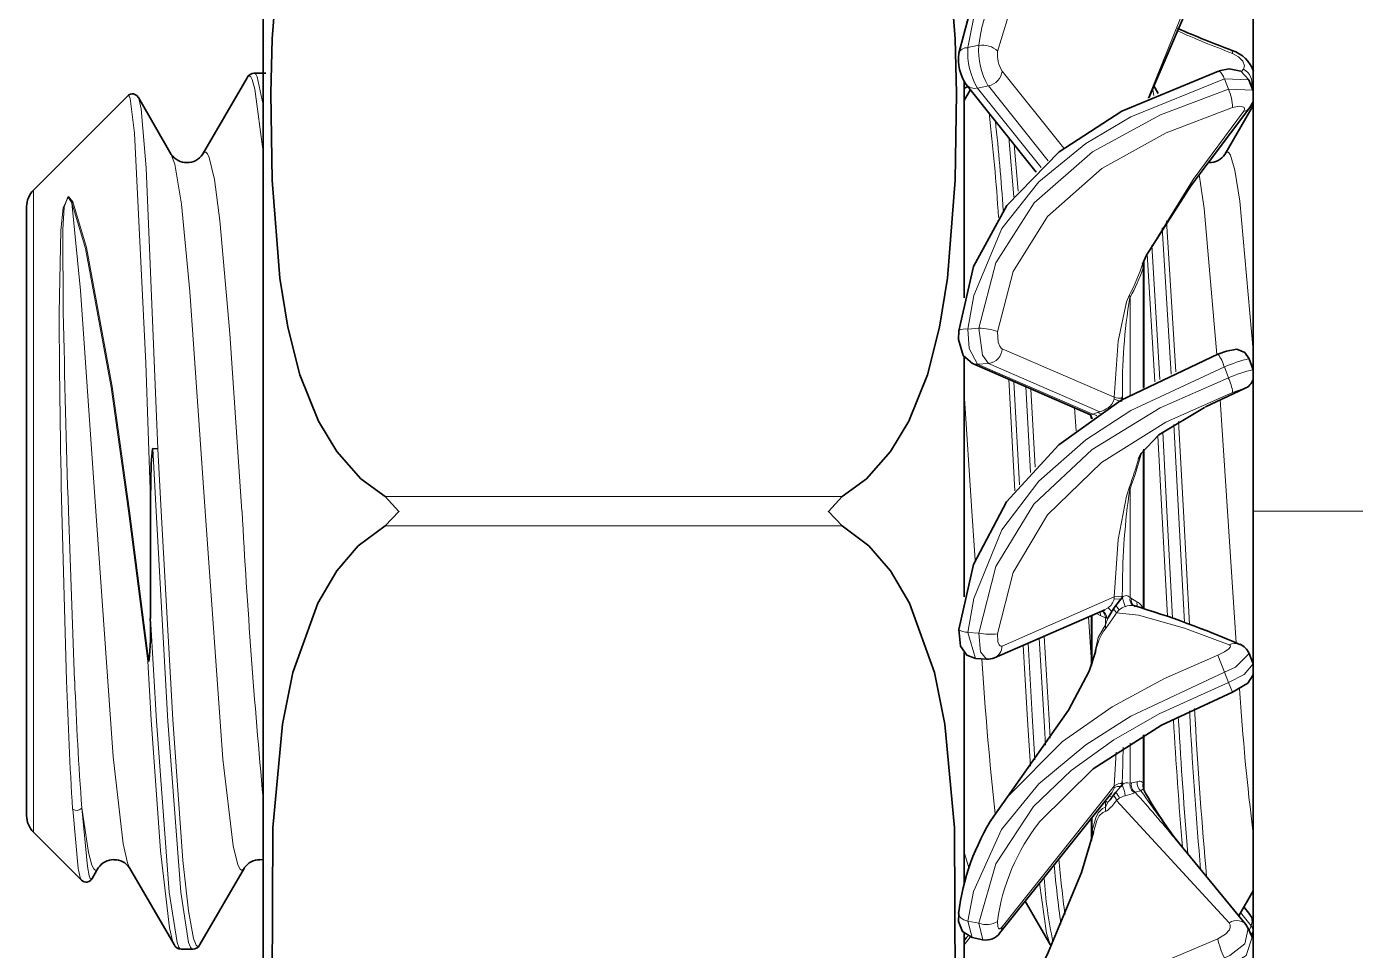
# Model space of a CAD drawing. Extents: x 291 to 834, y 188 to 661.
# Drawn here: x 416.502 to 421.052, y 358.335 to 361.498 of the extents above; entities that cross this region are included whole.
import ezdxf

# ---------------------------------------------------------------- set-up
doc = ezdxf.new("R2010")
doc.units = 0

msp = doc.modelspace()

# ---------------------------------------------------------------- linework, layer by layer
at = {"color": 7, "lineweight": 35, "ltscale": 0.125}
msp.add_line((420.702, 359.8392), (420.702, 364.8392), dxfattribs=at)
at = {"color": 7, "lineweight": 35, "ltscale": 0.030886}
msp.add_line((417.3121, 361.1792), (417.3121, 362.4146), dxfattribs=at)
at = {"color": 7, "lineweight": 35, "ltscale": 0.016846}
msp.add_line((420.702, 361.3475), (420.702, 362.0213), dxfattribs=at)
at = {"color": 7, "lineweight": 13, "ltscale": 0.000956129}
msp.add_line((419.7249, 361.4264), (419.7624, 361.4342), dxfattribs=at)
at = {"color": 7, "lineweight": 13, "ltscale": 0.000248424}
msp.add_line((420.631, 361.4067), (420.6303, 361.4167), dxfattribs=at)
at = {"color": 7, "lineweight": 35, "ltscale": 0.004017}
msp.add_line((420.702, 361.2785), (420.702, 361.4392), dxfattribs=at)
msp.add_line((420.702, 361.2785), (420.702, 361.4392), dxfattribs=at)
at = {"color": 7, "lineweight": 35, "ltscale": 0.002294}
msp.add_line((420.702, 361.3474), (420.702, 361.4392), dxfattribs=at)
msp.add_line((420.702, 361.3474), (420.702, 361.4392), dxfattribs=at)
at = {"color": 7, "lineweight": 35, "ltscale": 0.007572}
msp.add_line((417.2569, 361.3229), (417.1049, 361.0609), dxfattribs=at)
at = {"color": 7, "lineweight": 35, "ltscale": 0.000984192}
for p, q in [((417.2816, 361.3392), (417.3209, 361.3392)), ((417.0316, 358.3392), (417.0709, 358.3392))]:
    msp.add_line(p, q, dxfattribs=at)
at = {"color": 7, "lineweight": 13, "ltscale": 0.00846}
msp.add_line((419.8422, 361.3461), (420.0536, 361.0819), dxfattribs=at)
at = {"color": 7, "lineweight": 13, "ltscale": 0.000933072}
msp.add_line((420.6172, 361.2846), (420.6032, 361.3192), dxfattribs=at)
at = {"color": 7, "lineweight": 13, "ltscale": 0.002107}
msp.add_line((420.6874, 361.3156), (420.6032, 361.3192), dxfattribs=at)
at = {"color": 7, "lineweight": 13, "ltscale": 0.000271475}
msp.add_line((420.6689, 361.3526), (420.6622, 361.344), dxfattribs=at)
at = {"color": 7, "lineweight": 35, "ltscale": 0.000398593}
msp.add_line((419.7244, 361.2941), (419.7115, 361.2847), dxfattribs=at)
at = {"color": 7, "lineweight": 35, "ltscale": 0.003294}
msp.add_line((419.7121, 361.1792), (419.7121, 361.3109), dxfattribs=at)
at = {"color": 7, "lineweight": 35, "ltscale": 0.001065}
msp.add_line((419.7335, 361.2826), (419.7121, 361.2457), dxfattribs=at)
at = {"color": 7, "lineweight": 35, "ltscale": 0.009609}
msp.add_line((419.9592, 361), (419.7193, 361.3003), dxfattribs=at)
at = {"color": 7, "lineweight": 13, "ltscale": 0.000949374}
msp.add_line((419.7585, 361.288), (419.7958, 361.2953), dxfattribs=at)
at = {"color": 7, "lineweight": 13, "ltscale": 0.008694}
msp.add_line((419.9756, 361.0163), (419.7585, 361.288), dxfattribs=at)
at = {"color": 7, "lineweight": 13, "ltscale": 0.0082}
msp.add_line((419.7958, 361.2953), (420.0005, 361.0391), dxfattribs=at)
at = {"color": 7, "lineweight": 13, "ltscale": 0.000668524}
msp.add_line((420.3622, 361.2623), (420.3569, 361.2885), dxfattribs=at)
at = {"color": 7, "lineweight": 35, "ltscale": 0.000832389}
msp.add_line((420.3603, 361.2976), (420.377, 361.2688), dxfattribs=at)
at = {"color": 7, "lineweight": 13, "ltscale": 0.002099}
msp.add_line((420.6172, 361.2846), (420.701, 361.2809), dxfattribs=at)
at = {"color": 7, "lineweight": 35, "ltscale": 0.000933081}
msp.add_line((420.701, 361.2809), (420.6874, 361.3156), dxfattribs=at)
at = {"color": 7, "lineweight": 13, "ltscale": 0.000203878}
msp.add_line((420.6989, 361.2984), (420.6946, 361.2915), dxfattribs=at)
at = {"color": 7, "lineweight": 35, "ltscale": 0.000707245}
msp.add_line((420.702, 361.2785), (420.702, 361.3068), dxfattribs=at)
at = {"color": 7, "lineweight": 35, "ltscale": 0.000699615}
for p, q in [((420.702, 361.2785), (420.702, 361.3065)), ((420.702, 361.2785), (420.702, 361.3065)), ((420.702, 358.3719), (420.702, 358.3999)), ((420.702, 358.3719), (420.702, 358.3999))]:
    msp.add_line(p, q, dxfattribs=at)
at = {"color": 7, "lineweight": 35, "ltscale": 0.011418}
msp.add_line((416.5254, 360.9384), (416.8484, 361.2613), dxfattribs=at)
at = {"color": 7, "lineweight": 35, "ltscale": 0.005624}
msp.add_line((416.8847, 361.2555), (416.9976, 361.0609), dxfattribs=at)
at = {"color": 7, "lineweight": 13, "ltscale": 0.000512821}
msp.add_line((419.725, 361.2679), (419.7147, 361.2502), dxfattribs=at)
at = {"color": 7, "lineweight": 35, "ltscale": 0.004836}
msp.add_line((420.702, 361.2282), (420.6049, 361.0609), dxfattribs=at)
at = {"color": 7, "lineweight": 35, "ltscale": 0.000579361}
msp.add_line((420.6908, 361.2209), (420.7019, 361.2412), dxfattribs=at)
at = {"color": 7, "lineweight": 35, "ltscale": 0.000325012}
msp.add_line((420.702, 361.2282), (420.702, 361.2412), dxfattribs=at)
at = {"color": 7, "lineweight": 35, "ltscale": 0.022942}
msp.add_line((420.702, 360.3235), (420.702, 361.2412), dxfattribs=at)
at = {"color": 7, "lineweight": 35, "ltscale": 0.097885}
msp.add_line((417.3121, 357.2638), (417.3121, 361.1792), dxfattribs=at)
at = {"color": 7, "lineweight": 35, "ltscale": 0.015252}
msp.add_line((419.7121, 360.5691), (419.7121, 361.1792), dxfattribs=at)
at = {"color": 7, "lineweight": 13, "ltscale": 0.005082}
msp.add_line((419.8822, 360.9159), (419.8647, 361.1184), dxfattribs=at)
at = {"color": 7, "lineweight": 13, "ltscale": 0.004026}
msp.add_line((419.8976, 360.9344), (419.8835, 361.0948), dxfattribs=at)
at = {"color": 7, "lineweight": 35, "ltscale": 0.000106855}
msp.add_line((420.5512, 361.0325), (420.547, 361.0326), dxfattribs=at)
at = {"color": 7, "lineweight": 13, "ltscale": 0.040653}
msp.add_line((416.5254, 359.3123), (416.5254, 360.9384), dxfattribs=at)
at = {"color": 7, "lineweight": 35, "ltscale": 0.038561}
msp.add_line((416.502, 359.3394), (416.502, 360.8818), dxfattribs=at)
at = {"color": 7, "lineweight": 13, "ltscale": 0.000130159}
msp.add_line((416.6566, 360.8944), (416.6598, 360.8986), dxfattribs=at)
at = {"color": 7, "lineweight": 13, "ltscale": 0.012955}
msp.add_line((420.4373, 360.316), (420.4052, 360.8332), dxfattribs=at)
at = {"color": 7, "lineweight": 13, "ltscale": 0.012554}
msp.add_line((420.4206, 360.3083), (420.39, 360.8095), dxfattribs=at)
at = {"color": 7, "lineweight": 13, "ltscale": 0.011524}
msp.add_line((420.3823, 360.2899), (420.3546, 360.75), dxfattribs=at)
at = {"color": 7, "lineweight": 35, "ltscale": 0.000834494}
msp.add_line((420.3365, 360.716), (420.3233, 360.6853), dxfattribs=at)
at = {"color": 7, "lineweight": 13, "ltscale": 0.000351205}
msp.add_line((420.3252, 360.672), (420.3271, 360.6859), dxfattribs=at)
at = {"color": 7, "lineweight": 13, "ltscale": 0.000285926}
msp.add_line((420.3271, 360.6859), (420.3279, 360.6973), dxfattribs=at)
at = {"color": 7, "lineweight": 35, "ltscale": 0.010885}
msp.add_line((420.328, 360.6976), (420.328, 360.2622), dxfattribs=at)
at = {"color": 7, "lineweight": 13, "ltscale": 0.010997}
msp.add_line((420.3652, 360.2814), (420.3389, 360.7205), dxfattribs=at)
at = {"color": 7, "lineweight": 13, "ltscale": 0.010281}
msp.add_line((420.3252, 360.672), (420.3252, 360.2607), dxfattribs=at)
at = {"color": 7, "lineweight": 13, "ltscale": 0.000247467}
msp.add_line((420.2802, 360.5706), (420.2785, 360.5804), dxfattribs=at)
at = {"color": 7, "lineweight": 13, "ltscale": 0.008352}
msp.add_line((420.2802, 360.2365), (420.2802, 360.5706), dxfattribs=at)
at = {"color": 7, "lineweight": 13, "ltscale": 0.000939231}
msp.add_line((419.7249, 360.4626), (419.7624, 360.4657), dxfattribs=at)
at = {"color": 7, "lineweight": 35, "ltscale": 0.020536}
msp.add_line((419.7121, 359.5462), (419.7121, 360.3676), dxfattribs=at)
at = {"color": 7, "lineweight": 13, "ltscale": 0.010456}
msp.add_line((419.8422, 360.3953), (420.2263, 360.2298), dxfattribs=at)
at = {"color": 7, "lineweight": 35, "ltscale": 0.00099944}
msp.add_line((420.702, 360.3235), (420.6883, 360.3611), dxfattribs=at)
at = {"color": 7, "lineweight": 35, "ltscale": 0.011066}
msp.add_line((420.1445, 360.1691), (419.7386, 360.3458), dxfattribs=at)
at = {"color": 7, "lineweight": 13, "ltscale": 0.000933699}
msp.add_line((419.7585, 360.3424), (419.7958, 360.3449), dxfattribs=at)
at = {"color": 7, "lineweight": 13, "ltscale": 0.010741}
msp.add_line((420.1525, 360.171), (419.7585, 360.3424), dxfattribs=at)
at = {"color": 7, "lineweight": 13, "ltscale": 0.010385}
msp.add_line((419.7958, 360.3449), (420.1767, 360.1792), dxfattribs=at)
at = {"color": 7, "lineweight": 13, "ltscale": 0.000999216}
msp.add_line((420.6172, 360.2961), (420.6032, 360.3336), dxfattribs=at)
at = {"color": 7, "lineweight": 13, "ltscale": 0.009569}
msp.add_line((419.8855, 359.9088), (419.8647, 360.291), dxfattribs=at)
at = {"color": 7, "lineweight": 13, "ltscale": 0.008865}
msp.add_line((419.9018, 359.9291), (419.8827, 360.2832), dxfattribs=at)
at = {"color": 7, "lineweight": 35, "ltscale": 0.0244}
msp.add_line((420.702, 359.3142), (420.702, 360.2902), dxfattribs=at)
at = {"color": 7, "lineweight": 13, "ltscale": 0.010116}
msp.add_line((419.7121, 360.243), (419.7387, 359.8392), dxfattribs=at)
at = {"color": 7, "lineweight": 13, "ltscale": 0.007359}
msp.add_line((419.9389, 359.9717), (419.923, 360.2656), dxfattribs=at)
at = {"color": 7, "lineweight": 13, "ltscale": 0.00673}
msp.add_line((419.9553, 359.9892), (419.9406, 360.258), dxfattribs=at)
at = {"color": 7, "lineweight": 13, "ltscale": 0.000188225}
msp.add_line((420.2263, 360.2298), (420.2254, 360.2223), dxfattribs=at)
at = {"color": 7, "lineweight": 35, "ltscale": 0.000117493}
msp.add_line((420.253, 360.2255), (420.253, 360.2302), dxfattribs=at)
at = {"color": 7, "lineweight": 35, "ltscale": 0.000106812}
msp.add_line((420.253, 360.2213), (420.253, 360.2255), dxfattribs=at)
at = {"color": 7, "lineweight": 13, "ltscale": 0.000232705}
msp.add_line((420.253, 360.2213), (420.2613, 360.2253), dxfattribs=at)
at = {"color": 7, "lineweight": 13, "ltscale": 0.003695}
msp.add_line((420.6689, 360.2576), (420.5353, 360.1943), dxfattribs=at)
at = {"color": 7, "lineweight": 35, "ltscale": 0.0037}
msp.add_line((420.6722, 360.2589), (420.5384, 360.1958), dxfattribs=at)
at = {"color": 7, "lineweight": 13, "ltscale": 0.001957}
msp.add_line((420.0905, 360.1927), (420.0958, 360.1145), dxfattribs=at)
at = {"color": 7, "lineweight": 13, "ltscale": 0.000207301}
msp.add_line((420.1687, 360.177), (420.1767, 360.1792), dxfattribs=at)
at = {"color": 7, "lineweight": 13, "ltscale": 0.000605574}
msp.add_line((420.2484, 360.2146), (420.2254, 360.2223), dxfattribs=at)
at = {"color": 7, "lineweight": 35, "ltscale": 0.000196077}
msp.add_line((420.2484, 360.2146), (420.2531, 360.2208), dxfattribs=at)
at = {"color": 7, "lineweight": 13, "ltscale": 0.009539}
msp.add_line((420.5887, 360.2199), (420.6137, 359.8392), dxfattribs=at)
at = {"color": 7, "lineweight": 35, "ltscale": 0.000293423}
msp.add_line((420.148, 360.1581), (420.1445, 360.1693), dxfattribs=at)
at = {"color": 7, "lineweight": 35, "ltscale": 5.56946e-05}
msp.add_line((420.148, 360.1581), (420.148, 360.1558), dxfattribs=at)
at = {"color": 7, "lineweight": 13, "ltscale": 4.58336e-05}
msp.add_line((420.148, 360.1581), (420.1481, 360.1562), dxfattribs=at)
at = {"color": 7, "lineweight": 13, "ltscale": 0.000432103}
msp.add_line((420.1687, 360.177), (420.1525, 360.171), dxfattribs=at)
at = {"color": 7, "lineweight": 13, "ltscale": 0.000268707}
msp.add_line((420.179, 360.174), (420.1687, 360.177), dxfattribs=at)
at = {"color": 7, "lineweight": 13, "ltscale": 0.007459}
msp.add_line((420.446, 359.8383), (420.4301, 360.1362), dxfattribs=at)
at = {"color": 7, "lineweight": 13, "ltscale": 0.007695}
msp.add_line((420.4633, 359.8392), (420.4467, 360.1466), dxfattribs=at)
at = {"color": 7, "lineweight": 13, "ltscale": 0.006462}
msp.add_line((420.3892, 359.8392), (420.3754, 360.0973), dxfattribs=at)
at = {"color": 7, "lineweight": 13, "ltscale": 0.006759}
msp.add_line((420.4065, 359.8401), (420.3921, 360.1101), dxfattribs=at)
at = {"color": 7, "lineweight": 35, "ltscale": 0.000433839}
msp.add_line((416.9345, 360.0536), (416.9518, 360.0527), dxfattribs=at)
at = {"color": 7, "lineweight": 13, "ltscale": 0.005389}
msp.add_line((416.9345, 360.0536), (416.946, 359.8383), dxfattribs=at)
at = {"color": 7, "lineweight": 13, "ltscale": 0.005346}
msp.add_line((416.9518, 360.0527), (416.9633, 359.8392), dxfattribs=at)
at = {"color": 7, "lineweight": 13, "ltscale": 0.013543}
msp.add_line((420.3252, 360.0478), (420.3252, 359.506), dxfattribs=at)
at = {"color": 7, "lineweight": 35, "ltscale": 0.013218}
msp.add_line((420.328, 360.0513), (420.328, 359.5226), dxfattribs=at)
at = {"color": 7, "lineweight": 13, "ltscale": 0.000191244}
msp.add_line((420.2802, 359.9146), (420.2785, 359.9221), dxfattribs=at)
at = {"color": 7, "lineweight": 13, "ltscale": 0.009286}
msp.add_line((420.2802, 359.5432), (420.2802, 359.9146), dxfattribs=at)
at = {"color": 7, "lineweight": 35, "ltscale": 0.010194}
msp.add_line((416.9262, 359.472), (416.9262, 359.8798), dxfattribs=at)
at = {"color": 7, "lineweight": 13, "ltscale": 0.039131}
for p, q in [((417.7295, 359.8892), (419.2947, 359.8892)), ((417.7295, 359.7892), (419.2947, 359.7892))]:
    msp.add_line(p, q, dxfattribs=at)
at = {"color": 7, "lineweight": 13, "ltscale": 0.014524}
msp.add_line((416.6387, 359.2579), (416.6226, 359.8387), dxfattribs=at)
at = {"color": 7, "lineweight": 13, "ltscale": 0.014527}
msp.add_line((416.6665, 359.2585), (416.6453, 359.8392), dxfattribs=at)
at = {"color": 7, "lineweight": 13, "ltscale": 0.01295}
msp.add_line((416.851, 359.8392), (416.9172, 359.3255), dxfattribs=at)
at = {"color": 7, "lineweight": 13, "ltscale": 0.012997}
msp.add_line((416.8541, 359.8402), (416.9204, 359.3246), dxfattribs=at)
at = {"color": 7, "lineweight": 13, "ltscale": 0.017982}
msp.add_line((416.9857, 359.1201), (416.946, 359.8383), dxfattribs=at)
at = {"color": 7, "lineweight": 13, "ltscale": 0.017865}
msp.add_line((417.003, 359.1257), (416.9633, 359.8392), dxfattribs=at)
at = {"color": 7, "lineweight": 13, "ltscale": 0.00422}
msp.add_line((419.7387, 359.8392), (419.7497, 359.6708), dxfattribs=at)
at = {"color": 7, "lineweight": 13, "ltscale": 0.009011}
msp.add_line((420.4086, 359.4793), (420.3892, 359.8392), dxfattribs=at)
at = {"color": 7, "lineweight": 13, "ltscale": 0.00919}
msp.add_line((420.4262, 359.4731), (420.4065, 359.8401), dxfattribs=at)
at = {"color": 7, "lineweight": 13, "ltscale": 0.009511}
msp.add_line((420.4664, 359.4584), (420.446, 359.8383), dxfattribs=at)
at = {"color": 7, "lineweight": 13, "ltscale": 0.009703}
msp.add_line((420.4842, 359.4516), (420.4633, 359.8392), dxfattribs=at)
at = {"color": 7, "lineweight": 13, "ltscale": 0.011302}
msp.add_line((420.6137, 359.8392), (420.6436, 359.3881), dxfattribs=at)
at = {"color": 7, "lineweight": 13, "ltscale": 0.075}
msp.add_line((423.702, 359.8392), (420.702, 359.8392), dxfattribs=at)
at = {"color": 7, "lineweight": 35}
msp.add_line((420.702, 359.8392), (420.702, 294.0792), dxfattribs=at)
at = {"color": 7, "lineweight": 13, "ltscale": 0.010489}
msp.add_line((419.8422, 359.3774), (420.2263, 359.5462), dxfattribs=at)
at = {"color": 7, "lineweight": 13, "ltscale": 0.000192014}
msp.add_line((420.2263, 359.5462), (420.2254, 359.5386), dxfattribs=at)
at = {"color": 7, "lineweight": 13, "ltscale": 0.000683704}
msp.add_line((420.2536, 359.5485), (420.2263, 359.5462), dxfattribs=at)
at = {"color": 7, "lineweight": 35, "ltscale": 0.000199747}
msp.add_line((420.2484, 359.5374), (420.2531, 359.5438), dxfattribs=at)
at = {"color": 7, "lineweight": 35, "ltscale": 0.000108337}
msp.add_line((420.253, 359.5442), (420.253, 359.5485), dxfattribs=at)
at = {"color": 7, "lineweight": 13, "ltscale": 0.000841533}
msp.add_line((420.253, 359.5442), (420.2635, 359.5122), dxfattribs=at)
at = {"color": 7, "lineweight": 13, "ltscale": 0.000687469}
msp.add_line((420.2536, 359.5485), (420.2539, 359.576), dxfattribs=at)
at = {"color": 7, "lineweight": 13, "ltscale": 0.000137757}
msp.add_line((420.2802, 359.5432), (420.2848, 359.5402), dxfattribs=at)
at = {"color": 7, "lineweight": 35, "ltscale": 0.010312}
msp.add_line((419.8157, 359.3369), (420.194, 359.5015), dxfattribs=at)
at = {"color": 7, "lineweight": 13, "ltscale": 0.000430747}
msp.add_line((420.2052, 359.5081), (420.19, 359.5), dxfattribs=at)
at = {"color": 7, "lineweight": 13, "ltscale": 0.000450009}
msp.add_line((420.2182, 359.4956), (420.2052, 359.5081), dxfattribs=at)
at = {"color": 7, "lineweight": 35, "ltscale": 0.000230051}
msp.add_line((420.2185, 359.4962), (420.2231, 359.5042), dxfattribs=at)
at = {"color": 7, "lineweight": 35, "ltscale": 0.000377205}
msp.add_line((420.2318, 359.5165), (420.2231, 359.5042), dxfattribs=at)
at = {"color": 7, "lineweight": 13, "ltscale": 0.000428261}
msp.add_line((420.2231, 359.5042), (420.234, 359.491), dxfattribs=at)
at = {"color": 7, "lineweight": 13, "ltscale": 0.000574583}
msp.add_line((420.2484, 359.5374), (420.2254, 359.5386), dxfattribs=at)
at = {"color": 7, "lineweight": 35, "ltscale": 0.000665103}
msp.add_line((420.2484, 359.5374), (420.2318, 359.5165), dxfattribs=at)
at = {"color": 7, "lineweight": 13, "ltscale": 0.00048813}
msp.add_line((420.2318, 359.5165), (420.2436, 359.5009), dxfattribs=at)
at = {"color": 7, "lineweight": 13, "ltscale": 0.000345878}
msp.add_line((420.234, 359.491), (420.2436, 359.5009), dxfattribs=at)
at = {"color": 7, "lineweight": 13, "ltscale": 0.000566556}
msp.add_line((420.2848, 359.5402), (420.3041, 359.5284), dxfattribs=at)
at = {"color": 7, "lineweight": 13, "ltscale": 0.00034338}
msp.add_line((420.3252, 359.506), (420.318, 359.5177), dxfattribs=at)
at = {"color": 7, "lineweight": 35, "ltscale": 0.000431824}
msp.add_line((420.328, 359.5226), (420.328, 359.5053), dxfattribs=at)
at = {"color": 7, "lineweight": 13, "ltscale": 0.008813}
msp.add_line((416.9464, 359.1201), (416.9262, 359.472), dxfattribs=at)
at = {"color": 7, "lineweight": 13, "ltscale": 0.003886}
msp.add_line((420.1376, 359.4769), (420.1483, 359.3218), dxfattribs=at)
at = {"color": 7, "lineweight": 35, "ltscale": 0.004278}
msp.add_line((420.148, 359.4814), (420.148, 359.3103), dxfattribs=at)
at = {"color": 7, "lineweight": 13, "ltscale": 0.004177}
msp.add_line((420.1508, 359.4827), (420.1508, 359.3156), dxfattribs=at)
at = {"color": 7, "lineweight": 13, "ltscale": 0.000407916}
msp.add_line((420.1797, 359.4803), (420.1659, 359.489), dxfattribs=at)
at = {"color": 7, "lineweight": 13, "ltscale": 0.000347523}
msp.add_line((420.1797, 359.4803), (420.1765, 359.4939), dxfattribs=at)
at = {"color": 7, "lineweight": 13, "ltscale": 0.000432369}
msp.add_line((420.1959, 359.4743), (420.1797, 359.4803), dxfattribs=at)
at = {"color": 7, "lineweight": 13, "ltscale": 0.000605774}
msp.add_line((420.1959, 359.4743), (420.1959, 359.4501), dxfattribs=at)
at = {"color": 7, "lineweight": 13, "ltscale": 0.000103067}
msp.add_line((420.1959, 359.4743), (420.1999, 359.4733), dxfattribs=at)
at = {"color": 7, "lineweight": 13, "ltscale": 0.000611845}
msp.add_line((420.1959, 359.4501), (420.2037, 359.4733), dxfattribs=at)
at = {"color": 7, "lineweight": 13, "ltscale": 0.001405}
msp.add_line((420.196, 359.4364), (420.2282, 359.4824), dxfattribs=at)
at = {"color": 7, "lineweight": 13, "ltscale": 9.53705e-05}
msp.add_line((420.2037, 359.4733), (420.1999, 359.4733), dxfattribs=at)
at = {"color": 7, "lineweight": 35, "ltscale": 0.000663638}
msp.add_line((420.2182, 359.4956), (420.2037, 359.4733), dxfattribs=at)
at = {"color": 7, "lineweight": 13, "ltscale": 0.000257942}
msp.add_line((420.2282, 359.4824), (420.234, 359.491), dxfattribs=at)
at = {"color": 7, "lineweight": 13, "ltscale": 0.000937521}
msp.add_line((419.7249, 359.4236), (419.7624, 359.4216), dxfattribs=at)
at = {"color": 7, "lineweight": 13, "ltscale": 0.002317}
msp.add_line((419.7514, 359.3348), (419.7249, 359.4236), dxfattribs=at)
at = {"color": 7, "lineweight": 13, "ltscale": 0.007147}
msp.add_line((420.003, 359.1257), (419.9865, 359.4111), dxfattribs=at)
at = {"color": 7, "lineweight": 13, "ltscale": 0.0003418}
msp.add_line((420.1959, 359.4501), (420.196, 359.4364), dxfattribs=at)
at = {"color": 7, "lineweight": 13, "ltscale": 0.006401}
msp.add_line((419.929, 359.1241), (419.9142, 359.3797), dxfattribs=at)
at = {"color": 7, "lineweight": 13, "ltscale": 0.006683}
msp.add_line((419.9464, 359.1201), (419.9309, 359.387), dxfattribs=at)
at = {"color": 7, "lineweight": 13, "ltscale": 0.007101}
msp.add_line((419.9857, 359.1201), (419.9694, 359.4037), dxfattribs=at)
at = {"color": 7, "lineweight": 35, "ltscale": 0.013569}
msp.add_line((416.502, 358.7966), (416.502, 359.3394), dxfattribs=at)
at = {"color": 7, "lineweight": 35, "ltscale": 8.33142e-05}
msp.add_line((416.9172, 359.3255), (416.9204, 359.3246), dxfattribs=at)
at = {"color": 7, "lineweight": 13, "ltscale": 0.005044}
msp.add_line((416.929, 359.1241), (416.9172, 359.3255), dxfattribs=at)
at = {"color": 7, "lineweight": 35, "ltscale": 0.01981}
msp.add_line((419.7121, 358.5623), (419.7121, 359.3547), dxfattribs=at)
at = {"color": 7, "lineweight": 35, "ltscale": 0.000923752}
msp.add_line((419.7517, 359.3348), (419.7886, 359.3323), dxfattribs=at)
at = {"color": 7, "lineweight": 13, "ltscale": 0.001549}
msp.add_line((420.6032, 359.2883), (420.5808, 359.346), dxfattribs=at)
at = {"color": 7, "lineweight": 35, "ltscale": 0.000960388}
msp.add_line((420.7014, 359.3158), (420.6877, 359.3517), dxfattribs=at)
at = {"color": 7, "lineweight": 13, "ltscale": 0.014305}
msp.add_line((416.5254, 358.7401), (416.5254, 359.3123), dxfattribs=at)
at = {"color": 7, "lineweight": 13, "ltscale": 0.000960016}
msp.add_line((420.6172, 359.2525), (420.6032, 359.2883), dxfattribs=at)
at = {"color": 7, "lineweight": 35, "ltscale": 0.022668}
msp.add_line((420.702, 358.3719), (420.702, 359.2786), dxfattribs=at)
at = {"color": 7, "lineweight": 13, "ltscale": 0.000900111}
msp.add_line((420.6314, 359.2195), (420.6172, 359.2525), dxfattribs=at)
at = {"color": 7, "lineweight": 13, "ltscale": 0.000408141}
msp.add_line((420.4464, 359.1201), (420.4454, 359.1364), dxfattribs=at)
at = {"color": 7, "lineweight": 13, "ltscale": 0.000872104}
msp.add_line((420.4857, 359.1201), (420.4836, 359.1549), dxfattribs=at)
at = {"color": 7, "lineweight": 13, "ltscale": 0.000933258}
msp.add_line((420.503, 359.1257), (420.5008, 359.163), dxfattribs=at)
at = {"color": 7, "lineweight": 13, "ltscale": 0.003958}
msp.add_line((419.9391, 358.9661), (419.929, 359.1241), dxfattribs=at)
at = {"color": 7, "lineweight": 13, "ltscale": 0.003324}
msp.add_line((419.9546, 358.9874), (419.9464, 359.1201), dxfattribs=at)
at = {"color": 7, "lineweight": 13, "ltscale": 0.002056}
msp.add_line((419.9908, 359.038), (419.9857, 359.1201), dxfattribs=at)
at = {"color": 7, "lineweight": 13, "ltscale": 0.001612}
msp.add_line((420.007, 359.0613), (420.003, 359.1257), dxfattribs=at)
at = {"color": 7, "lineweight": 13, "ltscale": 0.003419}
msp.add_line((420.2802, 358.9078), (420.2802, 359.0446), dxfattribs=at)
at = {"color": 7, "lineweight": 13, "ltscale": 0.004079}
msp.add_line((420.3252, 359.0718), (420.3252, 358.9086), dxfattribs=at)
at = {"color": 7, "lineweight": 35, "ltscale": 0.003647}
msp.add_line((420.328, 359.0734), (420.328, 358.9276), dxfattribs=at)
at = {"color": 7, "lineweight": 13, "ltscale": 0.002903}
msp.add_line((420.2263, 358.898), (420.2325, 359.0139), dxfattribs=at)
at = {"color": 7, "lineweight": 13, "ltscale": 0.002486}
msp.add_line((420.2539, 358.9311), (420.2572, 359.0305), dxfattribs=at)
at = {"color": 7, "lineweight": 35, "ltscale": 0.000154114}
msp.add_line((420.253, 358.9066), (420.253, 358.9127), dxfattribs=at)
at = {"color": 7, "lineweight": 35, "ltscale": 9.53674e-05}
msp.add_line((420.253, 358.9027), (420.253, 358.9066), dxfattribs=at)
at = {"color": 7, "lineweight": 13, "ltscale": 0.000458578}
msp.add_line((420.2537, 358.9127), (420.2539, 358.9311), dxfattribs=at)
at = {"color": 7, "lineweight": 13, "ltscale": 0.000116772}
msp.add_line((420.2802, 358.9078), (420.2848, 358.9086), dxfattribs=at)
at = {"color": 7, "lineweight": 13, "ltscale": 0.000494823}
msp.add_line((420.2848, 358.9086), (420.3041, 358.9126), dxfattribs=at)
at = {"color": 7, "lineweight": 13, "ltscale": 0.00021795}
msp.add_line((420.3252, 358.9086), (420.318, 358.9134), dxfattribs=at)
at = {"color": 7, "lineweight": 13, "ltscale": 0.000565614}
msp.add_line((420.3279, 358.8861), (420.3252, 358.9086), dxfattribs=at)
at = {"color": 7, "lineweight": 35, "ltscale": 0.001057}
msp.add_line((420.328, 358.9276), (420.328, 358.8853), dxfattribs=at)
at = {"color": 7, "lineweight": 35, "ltscale": 0.002024}
msp.add_line((419.8602, 358.8615), (419.8137, 358.7952), dxfattribs=at)
at = {"color": 7, "lineweight": 35, "ltscale": 0.01531}
msp.add_line((419.8349, 358.3952), (420.2169, 358.8738), dxfattribs=at)
at = {"color": 7, "lineweight": 13, "ltscale": 0.015422}
msp.add_line((419.8422, 358.4153), (420.2263, 358.898), dxfattribs=at)
at = {"color": 7, "lineweight": 13, "ltscale": 0.000252662}
msp.add_line((420.2182, 358.8594), (420.2095, 358.8647), dxfattribs=at)
at = {"color": 7, "lineweight": 35, "ltscale": 0.00020107}
msp.add_line((420.2185, 358.86), (420.2231, 358.8666), dxfattribs=at)
at = {"color": 7, "lineweight": 35, "ltscale": 0.000344952}
msp.add_line((420.2318, 358.8773), (420.2231, 358.8666), dxfattribs=at)
at = {"color": 7, "lineweight": 13, "ltscale": 0.000172325}
msp.add_line((420.2263, 358.898), (420.2254, 358.8911), dxfattribs=at)
at = {"color": 7, "lineweight": 35, "ltscale": 0.000634548}
msp.add_line((420.2484, 358.8965), (420.2318, 358.8773), dxfattribs=at)
at = {"color": 7, "lineweight": 35, "ltscale": 0.000187668}
msp.add_line((420.2484, 358.8965), (420.2531, 358.9023), dxfattribs=at)
at = {"color": 7, "lineweight": 13, "ltscale": 6.43091e-05}
msp.add_line((420.2956, 358.8753), (420.2975, 358.877), dxfattribs=at)
at = {"color": 7, "lineweight": 13, "ltscale": 0.000516212}
msp.add_line((420.2975, 358.877), (420.3177, 358.8815), dxfattribs=at)
at = {"color": 7, "lineweight": 13, "ltscale": 0.000202012}
msp.add_line((420.3177, 358.8815), (420.3239, 358.8867), dxfattribs=at)
at = {"color": 7, "lineweight": 13, "ltscale": 8.1905e-05}
msp.add_line((420.3271, 358.8862), (420.3239, 358.8867), dxfattribs=at)
at = {"color": 7, "lineweight": 13, "ltscale": 4.8852e-05}
msp.add_line((420.3283, 358.8847), (420.3271, 358.8862), dxfattribs=at)
at = {"color": 7, "lineweight": 35, "ltscale": 4.92199e-05}
msp.add_line((420.3277, 358.8865), (420.3283, 358.8847), dxfattribs=at)
at = {"color": 7, "lineweight": 13, "ltscale": 0.000527191}
msp.add_line((420.1959, 358.8472), (420.1959, 358.8261), dxfattribs=at)
at = {"color": 7, "lineweight": 13, "ltscale": 0.000126201}
msp.add_line((420.1959, 358.8472), (420.1999, 358.8441), dxfattribs=at)
at = {"color": 7, "lineweight": 13, "ltscale": 0.00046008}
msp.add_line((420.1959, 358.8261), (420.2037, 358.8427), dxfattribs=at)
at = {"color": 7, "lineweight": 13, "ltscale": 0.000378421}
msp.add_line((420.1959, 358.8261), (420.196, 358.8109), dxfattribs=at)
at = {"color": 7, "lineweight": 13, "ltscale": 0.000101103}
msp.add_line((420.2037, 358.8427), (420.1999, 358.8441), dxfattribs=at)
at = {"color": 7, "lineweight": 13, "ltscale": 0.000227821}
msp.add_line((420.2282, 358.8412), (420.234, 358.8483), dxfattribs=at)
at = {"color": 7, "lineweight": 13, "ltscale": 0.000305271}
msp.add_line((420.234, 358.8483), (420.2436, 358.8559), dxfattribs=at)
at = {"color": 7, "lineweight": 13, "ltscale": 0.014236}
msp.add_line((420.234, 358.8483), (420.6199, 358.4296), dxfattribs=at)
at = {"color": 7, "lineweight": 35, "ltscale": 0.001897}
msp.add_line((420.148, 358.7874), (420.148, 358.7115), dxfattribs=at)
at = {"color": 7, "lineweight": 13, "ltscale": 0.001141}
msp.add_line((420.1508, 358.7909), (420.1508, 358.7453), dxfattribs=at)
at = {"color": 7, "lineweight": 35, "ltscale": 0.005815}
msp.add_line((416.5254, 358.7401), (416.6899, 358.5756), dxfattribs=at)
at = {"color": 7, "lineweight": 13, "ltscale": 0.000791446}
msp.add_line((420.1487, 358.7137), (420.1508, 358.7453), dxfattribs=at)
at = {"color": 7, "lineweight": 35, "ltscale": 0.009516}
msp.add_line((420.4346, 358.7179), (420.6765, 358.424), dxfattribs=at)
at = {"color": 7, "lineweight": 35, "ltscale": 0.000272506}
msp.add_line((417.3121, 358.6451), (417.3012, 358.6459), dxfattribs=at)
at = {"color": 7, "lineweight": 35, "ltscale": 0.001036}
msp.add_line((416.7268, 358.5817), (416.7476, 358.6175), dxfattribs=at)
at = {"color": 7, "lineweight": 35, "ltscale": 0.007571}
for p, q in [((417.0069, 358.3556), (416.8549, 358.6175)), ((417.0956, 358.3556), (417.2476, 358.6175))]:
    msp.add_line(p, q, dxfattribs=at)
at = {"color": 7, "lineweight": 35, "ltscale": 0.004267}
msp.add_line((420.0069, 358.3556), (419.9212, 358.5032), dxfattribs=at)
at = {"color": 7, "lineweight": 35, "ltscale": 0.002467}
msp.add_line((420.6524, 358.4536), (420.702, 358.5389), dxfattribs=at)
at = {"color": 7, "lineweight": 35, "ltscale": 0.004175}
msp.add_line((420.702, 358.3719), (420.702, 358.5389), dxfattribs=at)
at = {"color": 7, "lineweight": 35, "ltscale": 0.002542}
msp.add_line((420.702, 358.4372), (420.702, 358.5389), dxfattribs=at)
msp.add_line((420.702, 358.4372), (420.702, 358.5389), dxfattribs=at)
at = {"color": 7, "lineweight": 35, "ltscale": 0.002546}
msp.add_line((420.702, 358.437), (420.702, 358.5388), dxfattribs=at)
at = {"color": 7, "lineweight": 13, "ltscale": 0.001435}
msp.add_line((420.6946, 358.4198), (420.659, 358.4648), dxfattribs=at)
at = {"color": 7, "lineweight": 35, "ltscale": 0.000841315}
msp.add_line((420.6702, 358.4842), (420.6908, 358.4576), dxfattribs=at)
at = {"color": 7, "lineweight": 13, "ltscale": 0.000951874}
msp.add_line((419.7249, 358.4348), (419.7624, 358.4279), dxfattribs=at)
at = {"color": 7, "lineweight": 13, "ltscale": 0.001444}
msp.add_line((419.7394, 358.3789), (419.7249, 358.4348), dxfattribs=at)
at = {"color": 7, "lineweight": 13, "ltscale": 0.001454}
msp.add_line((419.7624, 358.4279), (419.7767, 358.3716), dxfattribs=at)
at = {"color": 7, "lineweight": 35, "ltscale": 0.00041415}
msp.add_line((420.6765, 358.424), (420.6852, 358.4099), dxfattribs=at)
at = {"color": 7, "lineweight": 35, "ltscale": 0.000822419}
msp.add_line((420.6989, 358.38), (420.6852, 358.4099), dxfattribs=at)
at = {"color": 7, "lineweight": 13, "ltscale": 0.000435368}
msp.add_line((420.6946, 358.4198), (420.6881, 358.4037), dxfattribs=at)
at = {"color": 7, "lineweight": 35, "ltscale": 0.016496}
msp.add_line((419.7121, 357.7332), (419.7121, 358.3931), dxfattribs=at)
at = {"color": 7, "lineweight": 13, "ltscale": 0.000830603}
msp.add_line((419.7329, 358.3806), (419.7122, 358.3546), dxfattribs=at)
at = {"color": 7, "lineweight": 35, "ltscale": 0.000235386}
msp.add_line((419.7193, 358.3781), (419.7139, 358.3704), dxfattribs=at)
at = {"color": 7, "lineweight": 35, "ltscale": 0.000199221}
msp.add_line((419.7243, 358.3843), (419.7193, 358.3781), dxfattribs=at)
at = {"color": 7, "lineweight": 35, "ltscale": 0.000950871}
msp.add_line((419.7394, 358.3789), (419.7767, 358.3716), dxfattribs=at)
at = {"color": 7, "lineweight": 35, "ltscale": 0.000306589}
msp.add_line((420.701, 358.3976), (420.6966, 358.3861), dxfattribs=at)
at = {"color": 7, "lineweight": 35, "ltscale": 0.000695038}
msp.add_line((420.702, 358.3721), (420.702, 358.3999), dxfattribs=at)
at = {"color": 7, "lineweight": 35, "ltscale": 0.000153444}
msp.add_line((420.0104, 358.3505), (420.0069, 358.3556), dxfattribs=at)
at = {"color": 7, "lineweight": 35}
for points in [[(417.7295, 362.5392), (417.6464, 362.4783), (417.5645, 362.3853), (417.5017, 362.2806), (417.438, 362.1225), (417.396, 361.9593), (417.3687, 361.7916), (417.3426, 361.456), (417.3383, 361.2704)], [(419.2947, 362.5392), (419.3778, 362.4783), (419.4597, 362.3853), (419.5225, 362.2806), (419.5862, 362.1225), (419.6282, 361.9593), (419.6556, 361.7916), (419.6817, 361.456), (419.6859, 361.2704)], [(420.5881, 362.1403), (420.2571, 362.0404), (420.0415, 361.9305), (419.8612, 361.779), (419.7456, 361.6002), (419.6935, 361.4068)], [(420.3448, 361.2544), (420.4868, 361.5861), (420.6958, 362.0056)], [(420.5836, 361.3462), (420.2524, 361.209), (420.0373, 361.069), (419.8583, 360.8852), (419.7446, 360.6768), (419.6935, 360.457)], [(420.6874, 361.3156), (420.6592, 361.346), (420.6192, 361.3532), (420.5838, 361.3463)], [(417.7295, 359.8892), (417.6464, 359.9501), (417.5645, 360.0431), (417.5017, 360.1478), (417.438, 360.3059), (417.396, 360.4691), (417.3687, 360.6368), (417.3426, 360.9724), (417.3383, 361.2704)], [(419.2947, 359.8892), (419.3778, 359.9501), (419.4597, 360.0431), (419.5225, 360.1478), (419.5862, 360.3059), (419.6282, 360.4691), (419.6556, 360.6368), (419.6817, 360.9724), (419.6859, 361.2704)], [(420.3365, 360.716), (420.4886, 360.9536), (420.6908, 361.2209)], [(419.7403, 360.3451), (419.709, 360.3723), (419.693, 360.4274), (419.6935, 360.457)], [(420.581, 360.3764), (420.2504, 360.2187), (420.0359, 360.0657), (419.8577, 359.8715), (419.7444, 359.6567), (419.6935, 359.4342)], [(420.6883, 360.3611), (420.6733, 360.3824), (420.6459, 360.3938), (420.6106, 360.3872), (420.581, 360.3764)], [(420.5353, 360.1943), (420.3789, 360.1001), (420.3181, 360.037), (420.3093, 360.0182)], [(416.9262, 359.8798), (416.9281, 360.002), (416.9336, 360.053), (416.9345, 360.0536)], [(417.7295, 359.8892), (417.7767, 359.8375), (417.7295, 359.7892)], [(419.2947, 359.8892), (419.2475, 359.8375), (419.2947, 359.7892)], [(417.7295, 357.1392), (417.6464, 357.2001), (417.5645, 357.2931), (417.5017, 357.3978), (417.438, 357.5559), (417.396, 357.7191), (417.3687, 357.8868), (417.3426, 358.2224), (417.3447, 358.7543), (417.3782, 359.1094), (417.4135, 359.2863), (417.4987, 359.5245), (417.5644, 359.6352), (417.6379, 359.7204), (417.7295, 359.7892)], [(419.2947, 357.1392), (419.3778, 357.2001), (419.4597, 357.2931), (419.5225, 357.3978), (419.5862, 357.5559), (419.6282, 357.7191), (419.6556, 357.8868), (419.6817, 358.2224), (419.6796, 358.7543), (419.6461, 359.1094), (419.6107, 359.2863), (419.5256, 359.5245), (419.4598, 359.6352), (419.3863, 359.7204), (419.2947, 359.7892)], [(419.7514, 359.3348), (419.721, 359.3464), (419.6992, 359.3766), (419.6935, 359.4342)], [(419.8602, 358.8615), (420.07, 359.1579), (420.1402, 359.291), (420.1623, 359.3577)], [(420.6314, 359.2195), (420.6831, 359.2502), (420.7019, 359.2788)], [(419.9712, 358.7761), (420.1535, 358.9564), (420.3878, 359.1067), (420.6314, 359.2195)], [(419.7445, 357.8106), (420.0002, 358.3284), (420.1145, 358.6023), (420.1548, 358.7403)], [(419.7394, 358.3789), (419.7065, 358.3993), (419.6932, 358.434), (419.6935, 358.4615)]]:
    msp.add_lwpolyline(points, dxfattribs=at)
at = {"color": 7, "lineweight": 13}
for points in [[(420.6032, 362.1264), (420.2828, 362.0321), (420.1277, 361.9608), (419.9674, 361.8544), (419.8397, 361.7203), (419.7445, 361.5244), (419.7249, 361.4264)], [(419.8268, 361.4136), (419.8799, 361.5902), (419.9978, 361.7463), (420.151, 361.8584), (420.3293, 361.9421), (420.631, 362.0294)], [(420.6689, 361.9935), (420.5009, 361.6471), (420.3427, 361.2535)], [(420.631, 361.4067), (420.652, 361.3953), (420.6668, 361.3799), (420.6725, 361.364), (420.6689, 361.3526)], [(417.3119, 361.07), (417.284, 361.2836), (417.2743, 361.3172), (417.2695, 361.326), (417.2667, 361.3285), (417.2653, 361.3291), (417.2625, 361.3288), (417.2606, 361.3277), (417.2569, 361.3229)], [(417.3121, 361.23), (417.2919, 361.3267), (417.2873, 361.3353), (417.285, 361.3378), (417.2827, 361.3391), (417.2816, 361.3392)], [(420.6032, 361.3192), (420.2825, 361.1893), (420.1286, 361.0983), (419.968, 360.9662), (419.841, 360.8067), (419.7451, 360.5779), (419.7249, 360.4626)], [(419.7624, 360.4657), (419.8212, 360.6899), (419.9518, 360.8952), (420.1519, 361.0694), (420.384, 361.1967), (420.6172, 361.2846)], [(416.8484, 361.2613), (416.8495, 361.2621), (416.851, 361.262), (416.8528, 361.2603), (416.8563, 361.2518), (416.8717, 361.1331), (416.91, 360.3458), (416.9262, 359.8798)], [(416.8847, 361.2555), (416.8878, 361.2476), (416.8939, 361.2164), (416.9114, 361.0146), (416.9518, 360.0527)], [(420.631, 361.2209), (420.6534, 361.2253), (420.6623, 361.225), (420.6687, 361.2228), (420.6708, 361.2211), (420.6724, 361.2179), (420.6723, 361.2149), (420.6689, 361.2081)], [(419.8268, 360.4533), (419.8799, 360.6592), (419.9978, 360.8478), (420.1841, 361.0124), (420.4037, 361.1344), (420.631, 361.2209)], [(420.6689, 361.2081), (420.4962, 360.9745), (420.3365, 360.716)], [(416.9976, 361.0609), (417.0095, 361.027), (417.0321, 360.8905), (417.0614, 360.5908), (417.1137, 359.8392)], [(417.1049, 361.0609), (417.1089, 361.0663), (417.1109, 361.0678), (417.1139, 361.0686), (417.1154, 361.0683), (417.1185, 361.0664), (417.1215, 361.0627), (417.1275, 361.0503), (417.1451, 360.9745), (417.1637, 360.8341), (417.1975, 360.4476), (417.2387, 359.8392)], [(420.6049, 361.0609), (420.61, 361.0672), (420.6125, 361.0684), (420.6164, 361.0679), (420.6189, 361.066), (420.624, 361.0583), (420.639, 361.007), (420.6559, 360.9), (420.7018, 360.3897)], [(420.517, 360.9922), (420.534, 360.875), (420.5779, 360.3752)], [(416.6137, 360.5181), (416.6193, 360.7999), (416.6274, 360.878), (416.6457, 360.9171), (416.6598, 360.8986)], [(416.6278, 360.5215), (416.6266, 360.8034), (416.6311, 360.8802), (416.6428, 360.9159), (416.6566, 360.8944)], [(416.6566, 360.8944), (416.7038, 360.7383), (416.7913, 360.2639), (416.851, 359.8392)], [(416.6566, 360.8944), (416.6861, 360.5944), (416.7387, 359.8392)], [(416.6598, 360.8986), (416.707, 360.742), (416.7945, 360.2663), (416.8541, 359.8402)], [(420.2263, 360.2298), (420.2393, 360.4207), (420.2684, 360.5558), (420.2785, 360.5804)], [(419.7585, 360.3424), (419.7298, 360.3957), (419.7249, 360.4626)], [(419.7624, 360.4657), (419.7746, 360.3731), (419.7958, 360.3449)], [(419.8268, 360.4533), (419.8289, 360.418), (419.834, 360.4041), (419.8393, 360.3972), (419.8422, 360.3953)], [(420.6032, 360.3336), (420.2825, 360.1837), (420.129, 360.0836), (419.9683, 359.942), (419.8412, 359.7749), (419.7451, 359.5402), (419.7249, 359.4236)], [(419.7624, 359.4216), (419.821, 359.6494), (419.9512, 359.8631), (420.1509, 360.0504), (420.3832, 360.193), (420.6172, 360.2961)], [(419.8268, 359.419), (419.8797, 359.6289), (419.9972, 359.827), (420.1831, 360.0057), (420.403, 360.1437), (420.631, 360.2457)], [(420.631, 360.2457), (420.667, 360.2584), (420.671, 360.2595), (420.6721, 360.2597), (420.6689, 360.2576)], [(420.2263, 359.5462), (420.2393, 359.7421), (420.2682, 359.8899), (420.2785, 359.9221)], [(416.7387, 359.8392), (416.7987, 358.9977), (416.8332, 358.6996), (416.8475, 358.6353), (416.8549, 358.6175)], [(417.1137, 359.8392), (417.1744, 358.9904), (417.2092, 358.6934), (417.2251, 358.6278), (417.2333, 358.6128), (417.2374, 358.61), (417.2415, 358.6106), (417.2455, 358.6143), (417.2476, 358.6175)], [(420.234, 359.491), (420.3092, 359.4831), (420.4662, 359.4386), (420.6199, 359.3815)], [(419.7624, 359.4216), (419.7681, 359.3573), (419.7886, 359.3323)], [(419.8268, 359.419), (419.8279, 359.3912), (419.8317, 359.3817), (419.8359, 359.3775), (419.8384, 359.3768), (419.8422, 359.3774)], [(420.1959, 359.4501), (420.1716, 359.4066), (420.1508, 359.3156)], [(420.6199, 359.3815), (420.6229, 359.3795), (420.6238, 359.3766), (420.6227, 359.373), (420.6187, 359.368), (420.6038, 359.3572), (420.5808, 359.346)], [(420.5808, 359.346), (420.3987, 359.266), (420.2192, 359.169), (420.0488, 359.0507), (419.8602, 358.8615)], [(420.6877, 359.3517), (420.6409, 359.3055), (420.6032, 359.2883)], [(420.6172, 359.2525), (420.6712, 359.2794), (420.7014, 359.3158)], [(420.6032, 359.2883), (420.2826, 359.1367), (420.1286, 359.0389), (419.9684, 358.905), (419.8403, 358.7491), (419.7446, 358.5363), (419.7249, 358.4348)], [(419.7624, 358.4279), (419.8208, 358.6315), (419.9501, 358.8274), (420.0782, 358.9506), (420.2249, 359.0565), (420.3803, 359.1454), (420.6172, 359.2525)], [(417.0069, 358.3556), (417.0015, 358.3681), (416.9909, 358.4126), (416.9604, 358.6764), (416.929, 359.1241)], [(417.0316, 358.3392), (417.03, 358.3395), (417.0269, 358.3418), (417.0238, 358.3464), (417.0176, 358.3623), (416.9905, 358.5346), (416.9464, 359.1201)], [(417.0709, 358.3392), (417.0694, 358.3395), (417.0663, 358.3418), (417.0631, 358.3464), (417.0569, 358.3623), (417.0298, 358.5346), (416.9857, 359.1201)], [(417.0956, 358.3556), (417.0912, 358.3502), (417.0889, 358.3493), (417.0867, 358.3495), (417.0852, 358.3503), (417.0822, 358.3535), (417.0733, 358.3754), (417.0559, 358.4709), (417.0374, 358.6431), (417.003, 359.1257)], [(416.6598, 358.8187), (416.679, 358.6153), (416.6856, 358.5842), (416.689, 358.5767), (416.6899, 358.5756)], [(416.6912, 358.8228), (416.7101, 358.622), (416.7166, 358.5901), (416.7198, 358.5818), (416.7214, 358.5797), (416.7233, 358.5787), (416.7245, 358.579), (416.7268, 358.5817)], [(416.6912, 358.8228), (416.7136, 358.6708), (416.7254, 358.6272), (416.7319, 358.6144), (416.7352, 358.6111), (416.7377, 358.61), (416.7402, 358.6101), (416.7427, 358.6114), (416.7476, 358.6175)], [(420.1959, 358.8261), (420.1855, 358.8214), (420.1716, 358.8067), (420.1627, 358.7887), (420.1508, 358.7453)], [(420.196, 358.8109), (420.1871, 358.8076), (420.1747, 358.7954), (420.1664, 358.7795), (420.1548, 358.7403)], [(420.0069, 358.3556), (419.9946, 358.3943), (419.9708, 358.5654)], [(419.8268, 358.4353), (419.8271, 358.4164), (419.8297, 358.4109), (419.8325, 358.4093), (419.8347, 358.4094), (419.8395, 358.4123), (419.8422, 358.4153)], [(420.6199, 358.4296), (420.6234, 358.4224), (420.6234, 358.4141), (420.6203, 358.4059), (420.6069, 358.3902), (420.5808, 358.3753)], [(420.6852, 358.4099), (420.6734, 358.3579), (420.6224, 358.3177), (420.6032, 358.3094)], [(420.5808, 358.3753), (420.2466, 358.2331), (420.0849, 358.1433), (419.9518, 358.0501), (419.8387, 357.945), (419.7445, 357.8106)], [(420.6172, 358.2797), (420.6776, 358.3172), (420.6989, 358.38)]]:
    msp.add_lwpolyline(points, dxfattribs=at)
for centre, radius, start, end in [((421.7547, 364.4258), 3.2214, 245.9023, 249.5842), ((419.722, 361.3938), 0.032, 84.8025, 155.4569), ((419.9657, 361.4096), 0.2411, 176.0004, 210.4132), ((420.0028, 361.4166), 0.2409, 175.8165, 210.3715), ((419.7749, 361.3578), 0.077, 47.074, 99.2971), ((419.9337, 361.4016), 0.1074, 173.5963, 211.2882), ((419.7845, 361.3528), 0.0584, 281.1794, 353.3952), ((420.5591, 361.3108), 0.044, 10.7881, 55.1036), ((420.6467, 361.3063), 0.0508, 342.8484, 64.4221), ((419.7485, 361.3259), 0.039, 221.1853, 284.8743), ((420.4813, 361.2197), 0.1502, 0.4423, 25.5263), ((413.174, 360.4179), 6.6697, 3.67172, 6.75746), ((420.6635, 361.2428), 0.0351, 278.8699, 321.2908), ((412.3228, 360.3589), 7.5407, 3.8759, 6.21573), ((419.6795, 360.896), 0.6772, 332.2159, 342.1254), ((420.3438, 360.6812), 0.0207, 160.7559, 206.564), ((420.3504, 360.691), 0.0238, 156.7933, 192.5808), ((419.7694, 360.8568), 0.5856, 330.7334, 341.6063), ((422.209, 360.2594), 1.9548, 170.8357, 180.8547), ((451.3699, 360.6455), 34.7566, 180.20996, 181.33022), ((472.9475, 361.6328), 56.3308, 181.13045, 181.82464), ((419.7142, 360.4184), 0.0446, 76.38, 118.2837), ((419.7637, 360.2875), 0.1779, 69.1551, 90.4238), ((419.7899, 360.3965), 0.0522, 276.5199, 358.6686), ((420.4842, 360.3028), 0.1221, 14.4853, 37.2561), ((420.8393, 359.7712), 0.6094, 104.3567, 112.774), ((419.7555, 360.3849), 0.0426, 249.1648, 274.1164), ((420.852, 359.7368), 0.6061, 104.341, 112.7758), ((420.4803, 360.2278), 0.1523, 6.7653, 26.5326), ((420.2512, 360.305), 0.0794, 251.7063, 271.7218), ((420.1391, 360.2914), 0.1183, 288.5176, 303.9673), ((420.1797, 360.2328), 0.047, 302.8546, 347.1225), ((420.1285, 360.1528), 0.023, 5.9598, 57.1497), ((420.147, 360.1761), 0.00742, 249.4213, 316.9449), ((420.15, 360.1436), 0.0275, 53.1417, 84.8296), ((419.1453, 360.3371), 1.2068, 339.8855, 344.6768), ((419.1366, 360.341), 1.2205, 339.55, 345.6642), ((422.5012, 359.5797), 2.2467, 171.4262, 180.0941), ((444.2257, 361.325), 27.0269, 183.1512, 185.2412), ((420.2666, 359.5323), 0.0176, 38.8273, 138.9426), ((420.3063, 359.5378), 0.0265, 168.4533, 246.1313), ((420.1681, 359.4749), 0.0278, 358.758, 53.924), ((420.1736, 359.4753), 0.0261, 355.5617, 61.1922), ((420.1756, 359.5499), 0.0512, 305.2936, 347.2327), ((420.2817, 359.4567), 0.0584, 108.1637, 130.7214), ((420.2833, 359.4661), 0.05, 78.3503, 113.2737), ((420.3094, 359.5341), 0.0252, 166.3187, 241.733), ((420.3339, 359.524), 0.0301, 171.5047, 206.0499), ((420.2883, 359.4938), 0.038, 38.8249, 65.4327), ((419.7239, 359.481), 0.0566, 236.9466, 270.9649), ((419.8055, 359.6355), 0.2179, 258.5845, 275.6157), ((420.3402, 359.33), 0.1796, 143.5776, 171.1468), ((419.7967, 359.378), 0.0454, 294.8311, 359.3358), ((420.6402, 359.3423), 0.0441, 69.3532, 117.3644), ((431.8311, 360.0986), 12.0825, 183.63129, 186.15704), ((430.8189, 359.7094), 14.1872, 181.82371, 183.5995), ((430.224, 359.7988), 13.5681, 182.28203, 184.12502), ((428.6511, 359.7328), 8.0114, 183.59422, 187.15798), ((440.0987, 360.2718), 19.703, 183.33932, 184.61004), ((439.8012, 360.2361), 19.3869, 183.30001, 184.64593), ((437.6285, 360.0865), 17.1699, 183.22649, 184.92456), ((436.1044, 359.9943), 15.6253, 183.18666, 185.16501), ((420.2498, 358.8686), 0.0379, 84.3648, 128.6081), ((420.2717, 358.8814), 0.028, 72.2617, 131.2794), ((420.3118, 358.9028), 0.032, 171.0638, 239.5201), ((420.3156, 358.9025), 0.0313, 168.8762, 234.7761), ((420.3364, 358.9081), 0.0326, 172.1434, 234.8147), ((420.3124, 358.8924), 0.0218, 75.2463, 112.3683), ((420.3506, 358.8994), 0.027, 160.0082, 209.323), ((420.1829, 358.9015), 0.0439, 318.7061, 346.317), ((420.1975, 358.8386), 0.0379, 14.901, 47.5372), ((420.2425, 358.8672), 0.0296, 78.6281, 125.4776), ((420.1888, 358.8392), 0.0573, 16.9262, 41.532), ((420.276, 358.8084), 0.0575, 102.6155, 124.3647), ((420.1267, 358.8466), 0.1381, 7.4637, 23.9539), ((420.2528, 358.9569), 0.0925, 276.5905, 297.6607), ((416.4406, 355.4166), 5.1817, 39.5758, 41.898), ((424.0501, 361.4672), 4.5406, 214.7119, 217.6608), ((416.6734, 358.8376), 0.0233, 234.2516, 320.2394), ((420.1325, 358.9069), 0.1157, 303.4671, 325.5331), ((420.5126, 358.3448), 0.6919, 141.4559, 172.4769), ((420.1338, 358.7355), 0.0196, 347.6431, 29.8691), ((419.9614, 358.7159), 0.2519, 188.6309, 202.5554), ((423.8562, 358.965), 3.8323, 184.7414, 187.6013), ((423.2656, 358.892), 3.2555, 184.6539, 188.2387), ((421.536, 358.6878), 1.5536, 183.8388, 191.9996), ((420.6597, 358.4356), 0.0382, 335.5964, 35.1466), ((419.7889, 358.4969), 0.0733, 248.9348, 301.5983), ((419.8078, 358.4164), 0.0344, 321.9466, 358.1802), ((420.6457, 358.396), 0.0416, 31.1942, 127.5351), ((420.6754, 358.4012), 0.0265, 357.0193, 44.0775), ((419.7473, 358.3569), 0.0351, 142.7869, 183.6582), ((420.8556, 358.433), 0.281, 191.8577, 206.0848)]:
    msp.add_arc(centre, radius, start, end, dxfattribs=at)
at = {"color": 7, "lineweight": 35}
for centre, radius, start, end in [((421.7917, 364.5595), 3.3506, 246.2587, 249.7163), ((420.5963, 361.3087), 0.1127, 18.6485, 72.4797), ((419.8506, 361.3875), 0.158, 173.0053, 213.5852), ((417.283, 361.3106), 0.0287, 92.8741, 154.8975), ((416.8643, 361.2452), 0.0227, 26.661, 134.7207), ((417.0502, 361.0958), 0.0632, 213.5258, 270.9167), ((417.0522, 361.0958), 0.0632, 269.0819, 326.4745), ((420.5522, 361.0958), 0.0632, 269.0819, 326.4745), ((416.582, 360.8818), 0.08, 135.0045, 179.9955), ((420.6535, 360.3069), 0.0514, 291.2964, 340.9937), ((419.4027, 356.5317), 3.1141, 66.2801, 73.388), ((416.0596, 359.4262), 0.8671, 353.263, 3.0262), ((420.6342, 359.3299), 0.0578, 22.0975, 68.1445), ((419.7919, 359.3931), 0.061, 267.2269, 292.957), ((420.17, 358.8859), 0.0549, 307.9932, 331.1872), ((421.368, 359.4431), 1.1807, 208.2414, 219.4625), ((416.582, 358.7966), 0.08, 180.0045, 224.9955), ((420.4724, 358.3692), 0.7844, 147.1064, 173.2466), ((416.8002, 358.5827), 0.0632, 89.0813, 146.4962), ((416.8022, 358.5826), 0.0632, 33.5255, 90.9181), ((417.3002, 358.5826), 0.0632, 89.0833, 146.4742), ((416.706, 358.592), 0.0231, 225.442, 333.5214), ((420.6356, 358.4144), 0.07, 17.9314, 38.015), ((419.7867, 358.4299), 0.0593, 260.3303, 324.2332), ((417.0332, 358.3681), 0.0291, 205.4595, 266.7076), ((417.0693, 358.3681), 0.0291, 273.2899, 334.5263)]:
    msp.add_arc(centre, radius, start, end, dxfattribs=at)
at = {"color": 7, "lineweight": 13}
for centre, major_axis, ratio, start_param, end_param in [((595.3542, 284.0318), (175.5463, -77.5677), 0.054559, 3.066673, 3.157789), ((419.7432, 358.4556), (0.0497, -0.0058), 0.480765, 3.141516, 4.392595)]:
    msp.add_ellipse(centre, major_axis=major_axis, ratio=ratio, start_param=start_param, end_param=end_param, dxfattribs=at)

doc.saveas('drawing.dxf')
